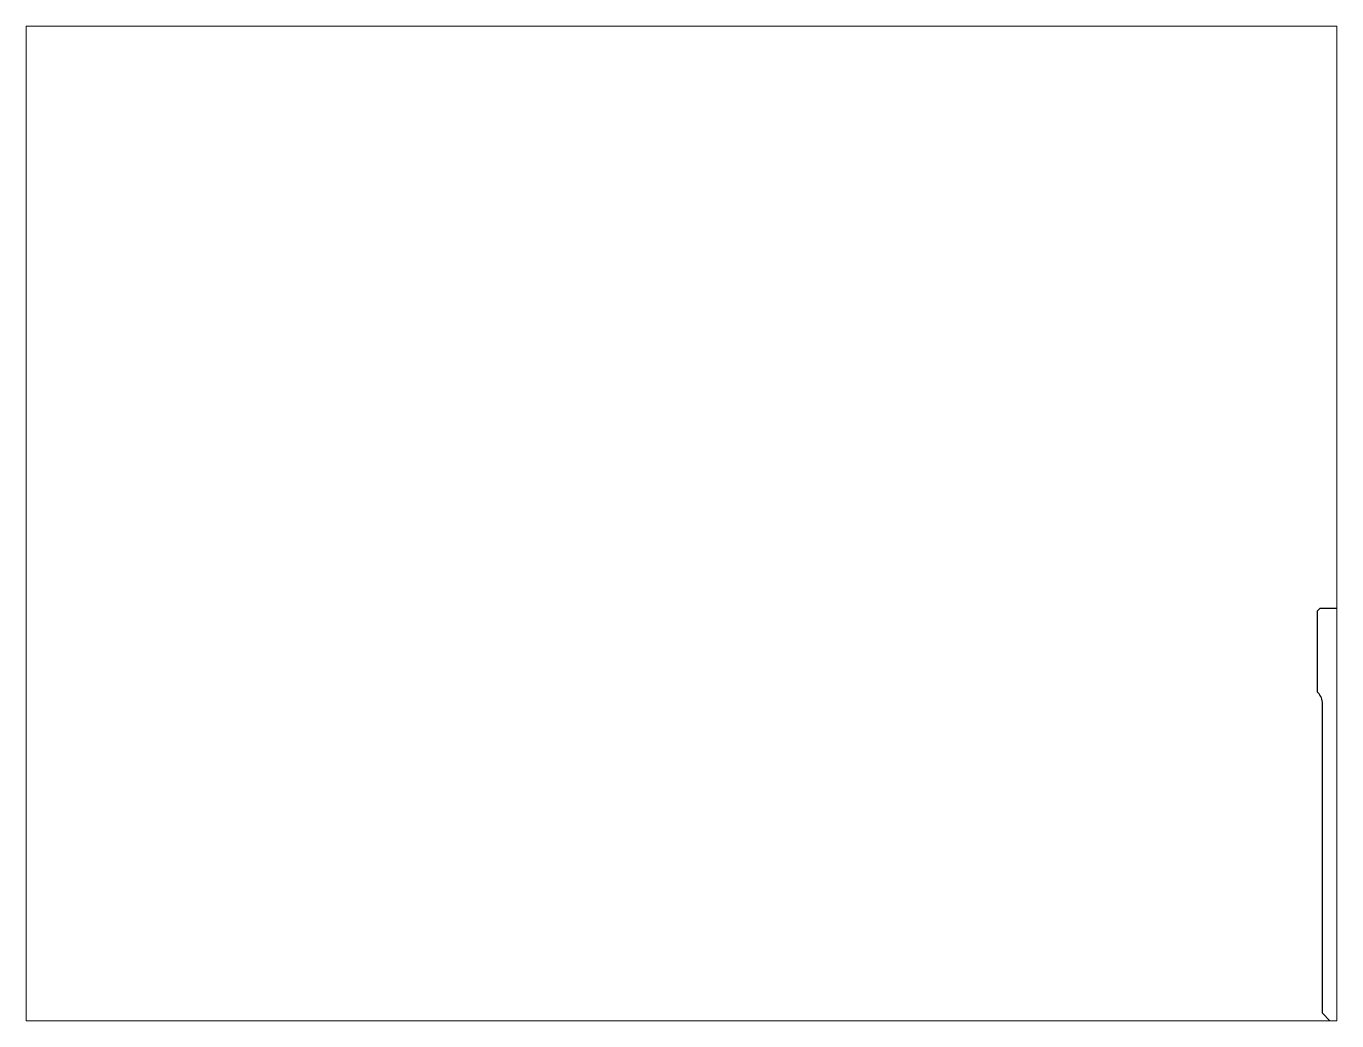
# Paper-space layout 'Layout1' of a CAD drawing. Extents: x 26 to 231, y 20 to 176.
# The model-space entities are those that its viewports show. They can reach past a viewport. Long polylines and large blocks are cut down to what shows.
import ezdxf

# ---------------------------------------------------------------- set-up
doc = ezdxf.new("R2010")
doc.units = 0
doc.header["$MEASUREMENT"] = 0
doc.layers.get('0').update_dxf_attribs({"linetype": 'CONTINUOUS'})
doc.layers.add('DEFAULT', color=7, linetype='CONTINUOUS')

msp = doc.modelspace()

# ---------------------------------------------------------------- linework, layer by layer
at = {"layer": 'DEFAULT'}
for p, q in [((331.4, 130.75), (332.4, 131.75)), ((331.4, 99.75), (331.4, 130.75)), ((332.4, 131.75), (343.44, 131.75)), ((331.64, 99.51), (331.4, 99.75)), ((333.4, -22.82), (333.4, 95.27)), ((337.81, -27.64), (333.4, -22.82)), ((343.4, -22.82), (338.99, -27.64))]:
    msp.add_line(p, q, dxfattribs=at)
for centre, radius, start, end in [((327.4, 95.27), 6, 0, 45), ((338.4, -27.1), 0.8, 222.5, 317.5)]:
    msp.add_arc(centre, radius, start, end, dxfattribs=at)

psp = doc.layouts.get("Layout1")

# ---------------------------------------------------------------- viewports
at = {"layer": '0'}
psp.add_viewport(center=(128.5, 97.5), size=(205.6, 156), view_center_point=(88.57, 164.11), view_height=379.736, dxfattribs=at)

doc.saveas('drawing.dxf')
